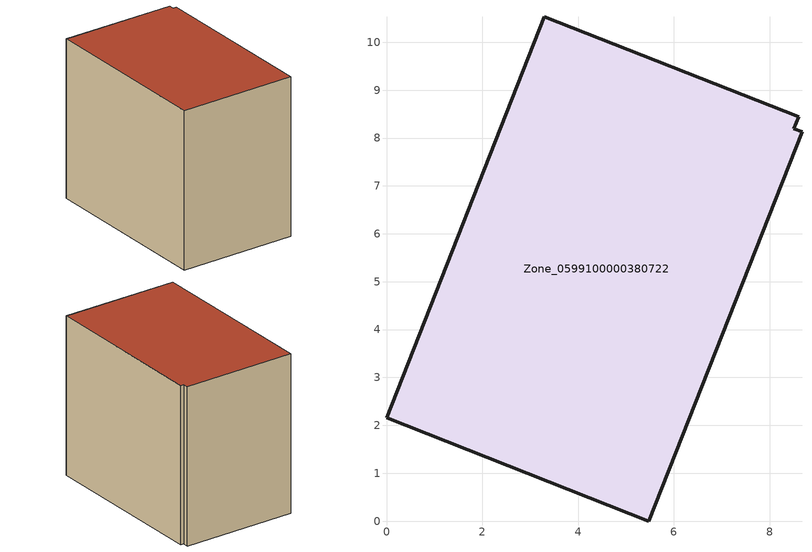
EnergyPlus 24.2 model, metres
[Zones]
Zone_0599100000380722
 floor ground (C_G): 0,2.15 3.29,10.53 8.61,8.44 8.51,8.2 8.68,8.14 5.48,0 z4.01
 wall outside (C_F): 3.29,10.53 0,2.15 5.48,0 8.68,8.14 8.51,8.2 8.61,8.44 3.29,10.53 z4.01:11.97
 roof outside (C_R): 5.48,0 8.68,8.14 8.51,8.2 8.61,8.44 3.29,10.53 0,2.15 z11.97
[BUILDING]
Pand.0599100000380722: North Axis=0; Terrain=City; Loads Convergence Tolerance Value=0.04; Temperature Convergence Tolerance Value=0.4; Solar Distribution=FullExterior; Maximum Number of Warmup Days=25; Minimum Number of Warmup Days=1
[Site:Location]
Rotterdam.The.Hague.AP_ZH_NLD Design_Conditions: Latitude=51.96; Longitude=4.45; Time Zone=1; Elevation=-4.5
[SITE:GROUNDTEMPERATURE:BUILDINGSURFACE]
18, 18, 18, 18, 18, 18, 18, 18, 18, 18, 18, 18
[MATERIAL] Thermal Absorptance=0.9; Solar Absorptance=0.7; Visible Absorptance=0.7
Name | Roughness | Thickness | Conductivity | Density | Specific Heat
G.TI.1992-2005 | MediumSmooth | 0.15 | 0.06 | 540 | 1210
F.TI.1992-2005 | Rough | 0.3 | 0.12 | 1920 | 840
R.TI.1992-2005 | MediumRough | 0.2 | 0.08 | 1500 | 1000
[CONSTRUCTION]
C_G: G.TI.1992-2005
C_F: F.TI.1992-2005
C_R: R.TI.1992-2005
[ZONE]
Zone_0599100000380722: Type=1; Multiplier=1; Ceiling Height=Autocalculate; Volume=Autocalculate; Floor Area=autocalculate; Part of Total Floor Area=Yes
[ZONEINFILTRATION:DESIGNFLOWRATE]
Infil_Zone_0599100000380722: Zone or ZoneList or Space or SpaceList=Zone_0599100000380722; Schedule=AlwaysOn; Design Flow Rate Calculation Method=Flow/Area; Flow Rate per Floor Area=0.0015; Constant Term Coefficient=1; Temperature Term Coefficient=0; Velocity Term Coefficient=0; Velocity Squared Term Coefficient=0
[HVACTEMPLATE:ZONE:IDEALLOADSAIRSYSTEM]
Zone_0599100000380722: Maximum Heating Supply Air Temperature=50; Minimum Cooling Supply Air Temperature=13; Maximum Heating Supply Air Humidity Ratio=0.0156; Minimum Cooling Supply Air Humidity Ratio=0.0077; Heating Limit=NoLimit; Cooling Limit=NoLimit; Dehumidification Control Type=ConstantSensibleHeatRatio; Cooling Sensible Heat Ratio=0.7; Dehumidification Setpoint=60; Humidification Control Type=None; Humidification Setpoint=30; Outdoor Air Method=None; Outdoor Air Flow Rate per Person=0.00944; Outdoor Air Flow Rate per Zone Floor Area=0; Outdoor Air Flow Rate per Zone=0; Demand Controlled Ventilation Type=None; Outdoor Air Economizer Type=NoEconomizer; Heat Recovery Type=None; Sensible Heat Recovery Effectiveness=0.7; Latent Heat Recovery Effectiveness=0.65
[ZONECONTROL:THERMOSTAT]
ThermostatControl_Zone_0599100000380722: Zone or ZoneList=Zone_0599100000380722; Control Type Schedule=DualSetpointControlType; Control 1=Thermostat_Zone_0599100000380722; Temperature Difference Between Cutout And Setpoint=0
[THERMOSTATSETPOINT:DUALSETPOINT]
Thermostat_Zone_0599100000380722: Heating Setpoint Temperature Schedule=HeatingSetpoint_Zone_0599100000380722; Cooling Setpoint Temperature Schedule=CoolingSetpoint_Zone_0599100000380722
[SCHEDULE:COMPACT]
HeatingSetpoint_Zone_0599100000380722: Through: 12/31, For: AllDays, Until: 24:00, 21
CoolingSetpoint_Zone_0599100000380722: Through: 12/31, For: AllDays, Until: 24:00, 24
DualSetpointControlType: Through: 12/31, For: AllDays, Until: 24:00, 4
AlwaysOn: Through: 12/31, For: AllDays, Until: 24:00, 1
